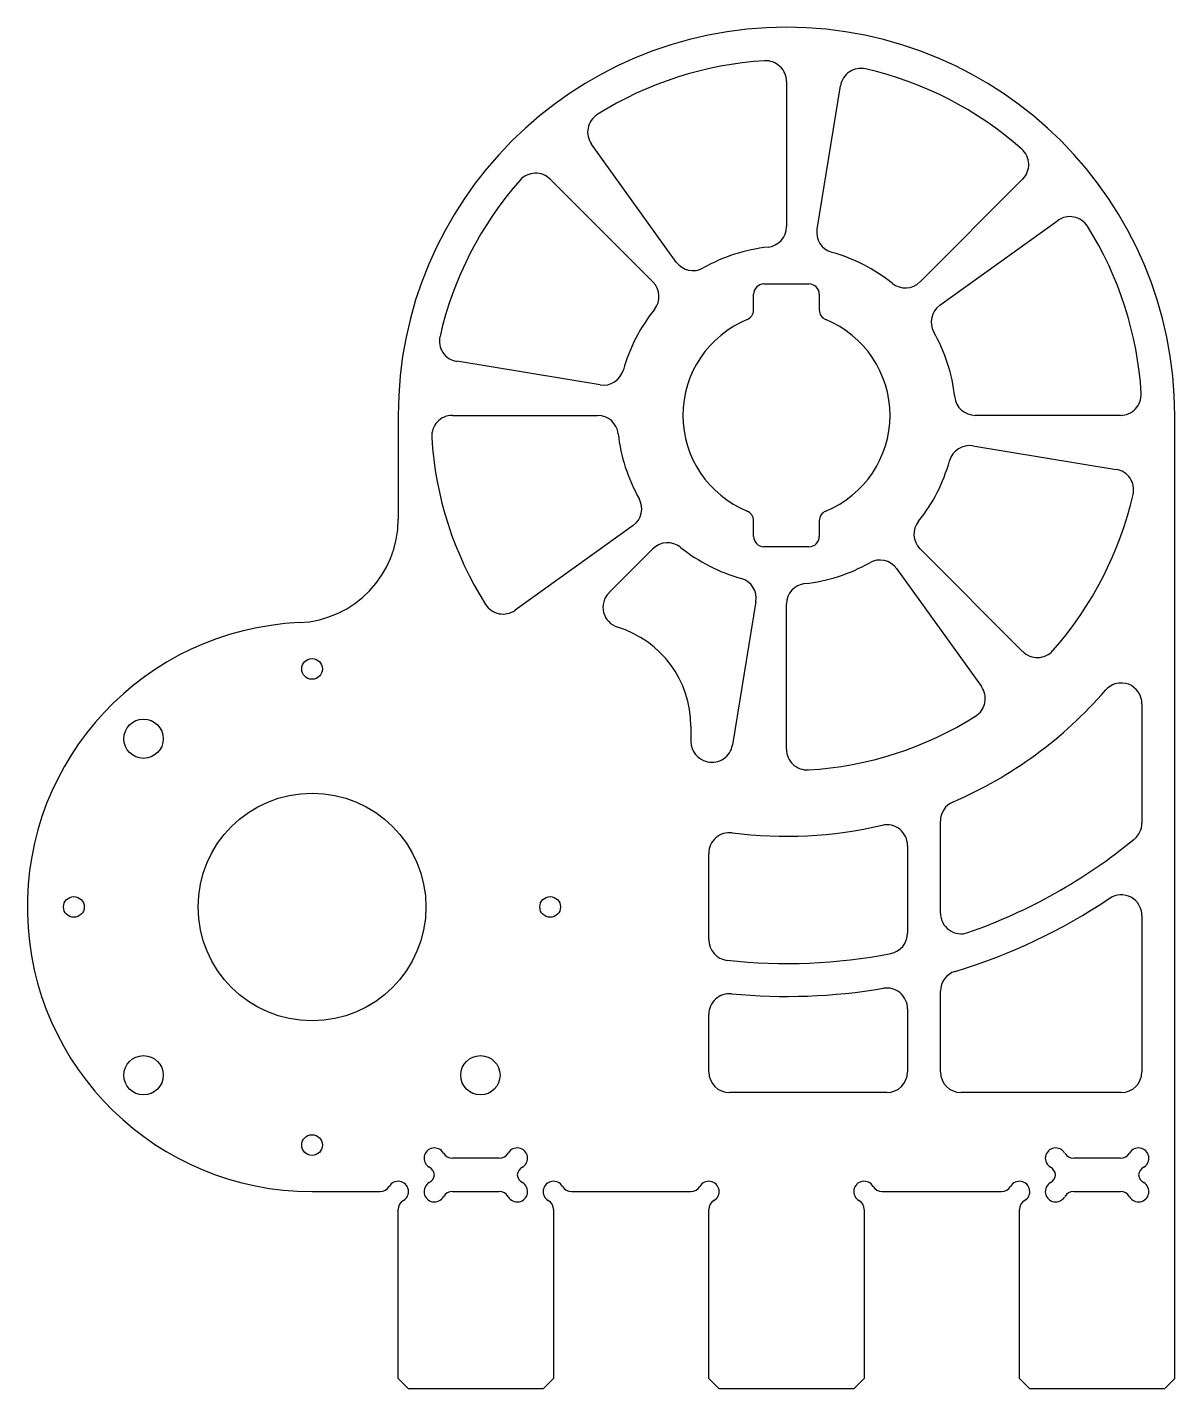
# Model space of a CAD drawing. Header units: millimetres. Extents: x -111 to 0, y -19 to 112.
import ezdxf

# ---------------------------------------------------------------- set-up
doc = ezdxf.new("R2010")
doc.units = ezdxf.units.MM

msp = doc.modelspace()

# ---------------------------------------------------------------- linework, layer by layer
at = {"color": 7, "linetype": 'Continuous', "lineweight": 25}
for p, q in [((-37.5, 107.26), (-37.5, 93.24)), ((-34.55, 93), (-32.28, 106.84)), ((-48.14, 89.81), (-56.32, 101.2)), ((-60.31, 97.81), (-50.4, 87.9)), ((-14.69, 97.81), (-24.6, 87.9)), ((-22.69, 85.64), (-11.3, 93.82)), ((-39.67, 87.7), (-35.33, 87.7)), ((-40.67, 85.18), (-40.67, 86.7)), ((-34.33, 86.7), (-34.33, 85.18)), ((-55.5, 77.95), (-69.34, 80.22)), ((-75, 75), (-75, 64.96)), ((-69.76, 75), (-55.74, 75)), ((-5.24, 75), (-19.26, 75)), ((0, -18.05), (0, 75)), ((-19.5, 72.05), (-5.66, 69.78)), ((-40.67, 63.3), (-40.67, 64.82)), ((-34.33, 64.82), (-34.33, 63.3)), ((-52.31, 64.36), (-63.7, 56.18)), ((-54.64, 57.86), (-50.4, 62.1)), ((-35.33, 62.3), (-39.67, 62.3)), ((-14.69, 52.19), (-24.6, 62.1)), ((-26.86, 60.19), (-18.68, 48.8)), ((-40.45, 57), (-42.72, 43.16)), ((-37.5, 42.74), (-37.5, 56.76)), ((-3.17, 47.14), (-3.17, 35.6)), ((-46.73, 44.97), (-46.73, 43.49)), ((-22.63, 26.91), (-22.63, 35.8)), ((-25.81, 33.44), (-25.81, 24.97)), ((-45, 24.33), (-45, 32.68)), ((-3.17, 26.67), (-3.17, 11.57)), ((-22.63, 11.57), (-22.63, 19.36)), ((-45, 11.57), (-45, 17.12)), ((-25.81, 17.67), (-25.81, 11.57)), ((-27.81, 9.57), (-43, 9.57)), ((-5.17, 9.57), (-20.63, 9.57)), ((-65.24, 3.22), (-69.76, 3.22)), ((-5.24, 3.22), (-9.76, 3.22)), ((-83.32, 0), (-76.73, 0)), ((-69.76, 0), (-65.24, 0)), ((-58.27, 0), (-46.73, 0)), ((-28.27, 0), (-16.73, 0)), ((-9.76, 0), (-5.24, 0)), ((-75, -18.05), (-75, -1.73)), ((-60, -1.73), (-60, -18.05)), ((-45, -18.05), (-45, -1.73)), ((-30, -1.73), (-30, -18.05)), ((-15, -18.05), (-15, -1.73)), ((-74, -19.05), (-75, -18.05)), ((-60, -18.05), (-61, -19.05)), ((-44, -19.05), (-45, -18.05)), ((-30, -18.05), (-31, -19.05)), ((-14, -19.05), (-15, -18.05)), ((0, -18.05), (-1, -19.05)), ((-61, -19.05), (-74, -19.05)), ((-31, -19.05), (-44, -19.05)), ((-1, -19.05), (-14, -19.05))]:
    msp.add_line(p, q, dxfattribs=at)
for centre, radius in [((-83.32, 50.5), 1), ((-99.59, 43.76), 1.9), ((-83.32, 27.5), 11), ((-106.32, 27.5), 1), ((-60.32, 27.5), 1), ((-99.59, 11.24), 1.9), ((-67.06, 11.24), 1.9), ((-83.32, 4.5), 1)]:
    msp.add_circle(centre, radius, dxfattribs=at)
for centre, radius, start, end in [((-37.5, 75), 37.5, 0, 180), ((-37.5, 75), 34.33, 93.5472, 122.1475), ((-39.5, 107.26), 2, 0, 93.5472), ((-30.31, 106.52), 2, 77.1475, 170.6948), ((-37.5, 75), 34.33, 48.5472, 77.1475), ((-54.7, 102.37), 2, 122.1475, 215.6948), ((-16.1, 99.23), 2, 315, 48.5472), ((-37.5, 75), 34.32, 138.5472, 167.1475), ((-61.73, 96.4), 2, 45, 138.5472), ((-10.13, 92.2), 2, 32.1475, 125.6948), ((-39.5, 93.24), 2, 276.2572, 0), ((-32.58, 92.68), 2, 170.6948, 254.4376), ((-37.5, 75), 34.33, 3.5472, 32.1475), ((-37.5, 75), 16.35, 96.2572, 119.4376), ((-46.52, 90.98), 2, 215.6948, 299.4376), ((-37.5, 75), 16.35, 51.2572, 74.4376), ((-51.81, 86.48), 2, 321.2572, 45), ((-39.67, 86.7), 1, 90, 180), ((-35.33, 86.7), 1, 0, 90), ((-26.02, 89.31), 2, 231.2572, 315), ((-21.52, 84.02), 2, 125.6948, 209.4376), ((-37.5, 75), 16.35, 141.2572, 164.4376), ((-37.5, 75), 10, 112.3055, 247.6945), ((-41.67, 85.18), 1, 292.3055, 0), ((-33.33, 85.18), 1, 180, 247.6945), ((-37.5, 75), 10, 292.3055, 67.6945), ((-37.5, 75), 16.35, 6.2572, 29.4376), ((-69.02, 82.19), 2, 167.1475, 260.6948), ((-55.18, 79.92), 2, 260.6948, 344.4376), ((-19.26, 77), 2, 186.2572, 270), ((-5.24, 77), 2, 270, 3.5472), ((-69.76, 73), 2, 90, 183.5472), ((-55.74, 73), 2, 6.2572, 90), ((-37.5, 75), 34.33, 183.5472, 212.1475), ((-37.5, 75), 16.35, 186.2572, 209.4376), ((-19.82, 70.08), 2, 80.6948, 164.4376), ((-37.5, 75), 16.35, 321.2572, 344.4376), ((-5.98, 67.81), 2, 347.1475, 80.6948), ((-37.5, 75), 34.33, 318.5472, 347.1475), ((-53.48, 65.98), 2, 305.6948, 29.4376), ((-85, 64.96), 10, 272.5631, 0), ((-41.67, 64.82), 1, 0, 67.6945), ((-33.33, 64.82), 1, 112.3055, 180), ((-23.19, 63.52), 2, 141.2572, 225), ((-39.67, 63.3), 1, 180, 270), ((-35.33, 63.3), 1, 270, 0), ((-48.98, 60.69), 2, 51.2572, 135), ((-37.5, 75), 16.35, 231.2572, 254.4376), ((-37.5, 75), 16.35, 276.2572, 299.4376), ((-28.48, 59.02), 2, 35.6948, 119.4376), ((-42.42, 57.32), 2, 350.6948, 74.4376), ((-35.5, 56.76), 2, 96.2572, 180), ((-64.87, 57.8), 2, 212.1475, 305.6948), ((-53.22, 56.45), 2, 135, 252.9994), ((-83.32, 27.5), 27.5, 92.5631, 270), ((-56.73, 44.97), 10, 0, 72.9994), ((-13.27, 53.6), 2, 225, 318.5472), ((-20.3, 47.63), 2, 302.1475, 35.6948), ((-5.17, 47.14), 2, 0, 139.2416), ((-37.5, 75), 40.67, 293.284, 319.2416), ((-37.5, 75), 34.33, 273.5472, 302.1475), ((-44.73, 43.49), 2, 180, 257.0718), ((-44.69, 43.48), 2, 257.1475, 350.6948), ((-35.5, 42.74), 2, 180, 273.5472), ((-37.5, 75), 34.33, 257.0718, 257.1475), ((-20.63, 35.8), 2, 113.284, 180), ((-5.17, 35.6), 2, 309.3653, 0), ((-43, 32.68), 2, 82.5951, 180), ((-37.5, 75), 40.67, 262.5951, 283.1298), ((-27.81, 33.44), 2, 0, 103.1298), ((-37.5, 75), 52.96, 289.3291, 309.3653), ((-37.5, 75), 56.14, 286.8667, 303.7788), ((-5.17, 26.67), 2, 0, 123.7788), ((-20.63, 26.91), 2, 180, 289.3291), ((-43, 24.33), 2, 180, 263.8047), ((-27.81, 24.97), 2, 280.965, 0), ((-37.5, 75), 52.96, 263.8047, 280.965), ((-20.63, 19.36), 2, 106.8667, 180), ((-43, 17.12), 2, 84.5717, 180), ((-37.5, 75), 56.14, 264.5717, 279.5981), ((-27.81, 17.67), 2, 0, 99.5981), ((-43, 11.57), 2, 180, 270), ((-27.81, 11.57), 2, 270, 0), ((-20.63, 11.57), 2, 180, 270), ((-5.17, 11.57), 2, 270, 0), ((-71.5, 3.22), 1, 30, 240), ((-63.5, 3.22), 1, 300, 150), ((-11.5, 3.22), 1, 30, 240), ((-3.5, 3.22), 1, 300, 150), ((-69.76, 4.22), 1, 210, 270), ((-65.24, 4.22), 1, 270, 330), ((-9.76, 4.22), 1, 210, 270), ((-5.24, 4.22), 1, 270, 330), ((-72.5, 1.49), 1, 6.9897, 60), ((-72.5, 1.73), 1, 300, 353.0103), ((-62.5, 1.49), 1, 120, 173.0103), ((-62.5, 1.73), 1, 186.9897, 240), ((-12.5, 1.49), 1, 6.9897, 60), ((-12.5, 1.73), 1, 300, 353.0103), ((-2.5, 1.49), 1, 120, 173.0103), ((-2.5, 1.73), 1, 186.9897, 240), ((-76.73, 1), 1, 270, 330), ((-75, 0), 1, 300, 150), ((-71.5, 0), 1, 120, 330), ((-69.76, -1), 1, 90, 150), ((-65.24, -1), 1, 30, 90), ((-63.5, 0), 1, 210, 60), ((-60, 0), 1, 30, 240), ((-58.27, 1), 1, 210, 270), ((-46.73, 1), 1, 270, 330), ((-45, 0), 1, 300, 150), ((-30, 0), 1, 30, 240), ((-28.27, 1), 1, 210, 270), ((-16.73, 1), 1, 270, 330), ((-15, 0), 1, 300, 150), ((-11.5, 0), 1, 120, 330), ((-9.76, -1), 1, 90, 150), ((-5.24, -1), 1, 30, 90), ((-3.5, 0), 1, 210, 60), ((-74, -1.73), 1, 120, 180), ((-61, -1.73), 1, 0, 60), ((-44, -1.73), 1, 120, 180), ((-31, -1.73), 1, 0, 60), ((-14, -1.73), 1, 120, 180)]:
    msp.add_arc(centre, radius, start, end, dxfattribs=at)

doc.saveas('drawing.dxf')
